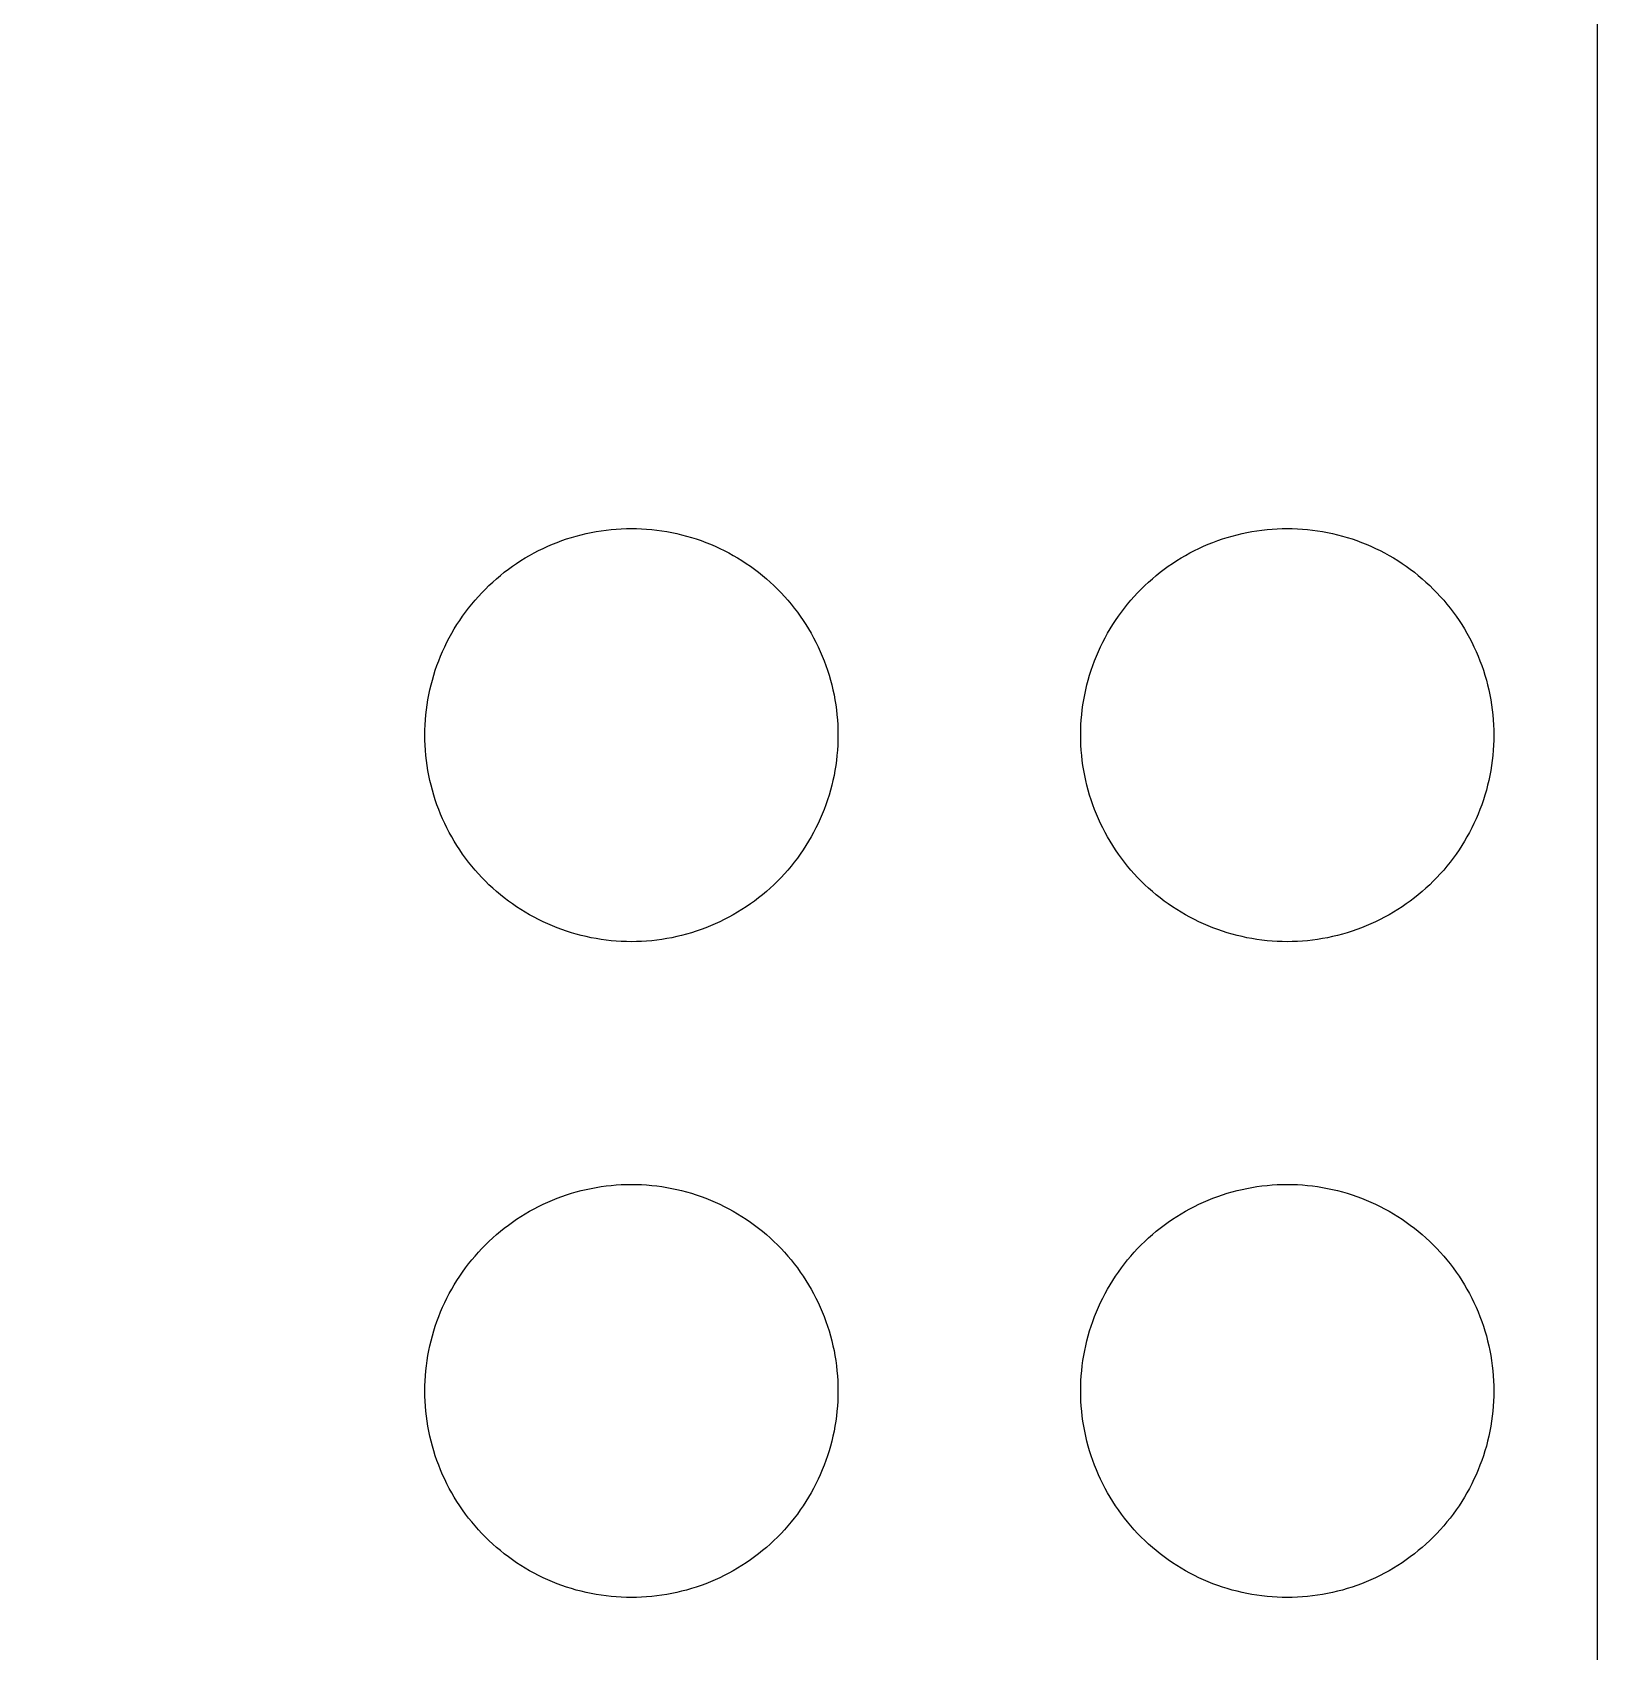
# Model space of a CAD drawing. Extents: x 50 to 110, y 44 to 173.
# Drawn here: x 80.09 to 110.4, y 103.41 to 134.77 of the extents above; entities that cross this region are included whole.
import ezdxf

# ---------------------------------------------------------------- set-up
doc = ezdxf.new("R2010")
doc.units = 0

msp = doc.modelspace()

# ---------------------------------------------------------------- linework, layer by layer
at = {"color": 34, "true_color": 0x008000}
for points in [[(49.784, 44.118022, 0), (110.403894, 44.118022, 0), (110.403894, 172.617892, 0), (49.784, 172.617892, 0), (49.784, 44.118022, 0)], [(87.694008, 121.158, 0), (87.695278, 121.256044, 0), (87.698834, 121.354342, 0), (87.70493, 121.452132, 0), (87.713312, 121.550176, 0), (87.72398, 121.647712, 0), (87.737188, 121.744994, 0), (87.752936, 121.841768, 0), (87.77097, 121.938288, 0), (87.79129, 122.0343, 0), (87.813896, 122.129804, 0), (87.838788, 122.2248, 0), (87.86622, 122.319034, 0), (87.895938, 122.41276, 0), (87.927942, 122.50547, 0), (87.961978, 122.597672, 0), (87.998554, 122.688604, 0), (88.037162, 122.779028, 0), (88.078056, 122.868182, 0), (88.121236, 122.95632, 0), (88.166448, 123.043696, 0), (88.213692, 123.129548, 0), (88.262968, 123.214384, 0), (88.31453, 123.29795, 0), (88.368124, 123.380246, 0), (88.42375, 123.461272, 0), (88.481154, 123.540774, 0), (88.54059, 123.619006, 0), (88.602058, 123.69546, 0), (88.66505, 123.770644, 0), (88.730328, 123.844304, 0), (88.79713, 123.916186, 0), (88.865456, 123.986544, 0), (88.935814, 124.05487, 0), (89.007696, 124.121672, 0), (89.081356, 124.18695, 0), (89.15654, 124.249942, 0), (89.232994, 124.31141, 0), (89.311226, 124.370846, 0), (89.390728, 124.42825, 0), (89.471754, 124.483876, 0), (89.55405, 124.53747, 0), (89.637616, 124.589032, 0), (89.722452, 124.638308, 0), (89.808304, 124.685552, 0), (89.89568, 124.730764, 0), (89.983818, 124.773944, 0), (90.072972, 124.814838, 0), (90.163396, 124.853446, 0), (90.254328, 124.890022, 0), (90.34653, 124.924058, 0), (90.43924, 124.956062, 0), (90.532966, 124.98578, 0), (90.6272, 125.013212, 0), (90.722196, 125.038104, 0), (90.8177, 125.06071, 0), (90.913712, 125.08103, 0), (91.010232, 125.099064, 0), (91.107006, 125.114812, 0), (91.204288, 125.12802, 0), (91.301824, 125.138688, 0), (91.399868, 125.14707, 0), (91.497658, 125.153166, 0), (91.595956, 125.156722, 0), (91.694, 125.157992, 0), (91.792044, 125.156722, 0), (91.890342, 125.153166, 0), (91.988132, 125.14707, 0), (92.086176, 125.138688, 0), (92.183712, 125.12802, 0), (92.280994, 125.114812, 0), (92.377768, 125.099064, 0), (92.474288, 125.08103, 0), (92.5703, 125.06071, 0), (92.665804, 125.038104, 0), (92.7608, 125.013212, 0), (92.855034, 124.98578, 0), (92.94876, 124.956062, 0), (93.04147, 124.924058, 0), (93.133672, 124.890022, 0), (93.224604, 124.853446, 0), (93.315028, 124.814838, 0), (93.404182, 124.773944, 0), (93.49232, 124.730764, 0), (93.579696, 124.685552, 0), (93.665548, 124.638308, 0), (93.750384, 124.589032, 0), (93.83395, 124.53747, 0), (93.916246, 124.483876, 0), (93.997272, 124.42825, 0), (94.076774, 124.370846, 0), (94.155006, 124.31141, 0), (94.23146, 124.249942, 0), (94.306644, 124.18695, 0), (94.380304, 124.121672, 0), (94.452186, 124.05487, 0), (94.522544, 123.986544, 0), (94.59087, 123.916186, 0), (94.657672, 123.844304, 0), (94.72295, 123.770644, 0), (94.785942, 123.69546, 0), (94.84741, 123.619006, 0), (94.906846, 123.540774, 0), (94.96425, 123.461272, 0), (95.019876, 123.380246, 0), (95.07347, 123.29795, 0), (95.125032, 123.214384, 0), (95.174308, 123.129548, 0), (95.221552, 123.043696, 0), (95.266764, 122.95632, 0), (95.309944, 122.868182, 0), (95.350838, 122.779028, 0), (95.389446, 122.688604, 0), (95.426022, 122.597672, 0), (95.460058, 122.50547, 0), (95.492062, 122.41276, 0), (95.52178, 122.319034, 0), (95.549212, 122.2248, 0), (95.574104, 122.129804, 0), (95.59671, 122.0343, 0), (95.61703, 121.938288, 0), (95.635064, 121.841768, 0), (95.650812, 121.744994, 0), (95.66402, 121.647712, 0), (95.674688, 121.550176, 0), (95.68307, 121.452132, 0), (95.689166, 121.354342, 0), (95.692722, 121.256044, 0), (95.693992, 121.158, 0), (95.692722, 121.059956, 0), (95.689166, 120.961658, 0), (95.68307, 120.863868, 0), (95.674688, 120.765824, 0), (95.66402, 120.668288, 0), (95.650812, 120.571006, 0), (95.635064, 120.474232, 0), (95.61703, 120.377712, 0), (95.59671, 120.2817, 0), (95.574104, 120.186196, 0), (95.549212, 120.0912, 0), (95.52178, 119.996966, 0), (95.492062, 119.90324, 0), (95.460058, 119.81053, 0), (95.426022, 119.718328, 0), (95.389446, 119.627396, 0), (95.350838, 119.536972, 0), (95.309944, 119.447818, 0), (95.266764, 119.35968, 0), (95.221552, 119.272304, 0), (95.174308, 119.186452, 0), (95.125032, 119.101616, 0), (95.07347, 119.01805, 0), (95.019876, 118.935754, 0), (94.96425, 118.854728, 0), (94.906846, 118.775226, 0), (94.84741, 118.696994, 0), (94.785942, 118.62054, 0), (94.72295, 118.545356, 0), (94.657672, 118.471696, 0), (94.59087, 118.399814, 0), (94.522544, 118.329456, 0), (94.452186, 118.26113, 0), (94.380304, 118.194328, 0), (94.306644, 118.12905, 0), (94.23146, 118.066058, 0), (94.155006, 118.00459, 0), (94.076774, 117.945154, 0), (93.997272, 117.88775, 0), (93.916246, 117.832124, 0), (93.83395, 117.77853, 0), (93.750384, 117.726968, 0), (93.665548, 117.677692, 0), (93.579696, 117.630448, 0), (93.49232, 117.585236, 0), (93.404182, 117.542056, 0), (93.315028, 117.501162, 0), (93.224604, 117.462554, 0), (93.133672, 117.425978, 0), (93.04147, 117.391942, 0), (92.94876, 117.359938, 0), (92.855034, 117.33022, 0), (92.7608, 117.302788, 0), (92.665804, 117.277896, 0), (92.5703, 117.25529, 0), (92.474288, 117.23497, 0), (92.377768, 117.216936, 0), (92.280994, 117.201188, 0), (92.183712, 117.18798, 0), (92.086176, 117.177312, 0), (91.988132, 117.16893, 0), (91.890342, 117.162834, 0), (91.792044, 117.159278, 0), (91.694, 117.158008, 0), (91.595956, 117.159278, 0), (91.497658, 117.162834, 0), (91.399868, 117.16893, 0), (91.301824, 117.177312, 0), (91.204288, 117.18798, 0), (91.107006, 117.201188, 0), (91.010232, 117.216936, 0), (90.913712, 117.23497, 0), (90.8177, 117.25529, 0), (90.722196, 117.277896, 0), (90.6272, 117.302788, 0), (90.532966, 117.33022, 0), (90.43924, 117.359938, 0), (90.34653, 117.391942, 0), (90.254328, 117.425978, 0), (90.163396, 117.462554, 0), (90.072972, 117.501162, 0), (89.983818, 117.542056, 0), (89.89568, 117.585236, 0), (89.808304, 117.630448, 0), (89.722452, 117.677692, 0), (89.637616, 117.726968, 0), (89.55405, 117.77853, 0), (89.471754, 117.832124, 0), (89.390728, 117.88775, 0), (89.311226, 117.945154, 0), (89.232994, 118.00459, 0), (89.15654, 118.066058, 0), (89.081356, 118.12905, 0), (89.007696, 118.194328, 0), (88.935814, 118.26113, 0), (88.865456, 118.329456, 0), (88.79713, 118.399814, 0), (88.730328, 118.471696, 0), (88.66505, 118.545356, 0), (88.602058, 118.62054, 0), (88.54059, 118.696994, 0), (88.481154, 118.775226, 0), (88.42375, 118.854728, 0), (88.368124, 118.935754, 0), (88.31453, 119.01805, 0), (88.262968, 119.101616, 0), (88.213692, 119.186452, 0), (88.166448, 119.272304, 0), (88.121236, 119.35968, 0), (88.078056, 119.447818, 0), (88.037162, 119.536972, 0), (87.998554, 119.627396, 0), (87.961978, 119.718328, 0), (87.927942, 119.81053, 0), (87.895938, 119.90324, 0), (87.86622, 119.996966, 0), (87.838788, 120.0912, 0), (87.813896, 120.186196, 0), (87.79129, 120.2817, 0), (87.77097, 120.377712, 0), (87.752936, 120.474232, 0), (87.737188, 120.571006, 0), (87.72398, 120.668288, 0), (87.713312, 120.765824, 0), (87.70493, 120.863868, 0), (87.698834, 120.961658, 0), (87.695278, 121.059956, 0), (87.694008, 121.158, 0)], [(100.394008, 121.158, 0), (100.395278, 121.256044, 0), (100.398834, 121.354342, 0), (100.40493, 121.452132, 0), (100.413312, 121.550176, 0), (100.42398, 121.647712, 0), (100.437188, 121.744994, 0), (100.452936, 121.841768, 0), (100.47097, 121.938288, 0), (100.49129, 122.0343, 0), (100.513896, 122.129804, 0), (100.538788, 122.2248, 0), (100.56622, 122.319034, 0), (100.595938, 122.41276, 0), (100.627942, 122.50547, 0), (100.661978, 122.597672, 0), (100.698554, 122.688604, 0), (100.737162, 122.779028, 0), (100.778056, 122.868182, 0), (100.821236, 122.95632, 0), (100.866448, 123.043696, 0), (100.913692, 123.129548, 0), (100.962968, 123.214384, 0), (101.01453, 123.29795, 0), (101.068124, 123.380246, 0), (101.12375, 123.461272, 0), (101.181154, 123.540774, 0), (101.24059, 123.619006, 0), (101.302058, 123.69546, 0), (101.36505, 123.770644, 0), (101.430328, 123.844304, 0), (101.49713, 123.916186, 0), (101.565456, 123.986544, 0), (101.635814, 124.05487, 0), (101.707696, 124.121672, 0), (101.781356, 124.18695, 0), (101.85654, 124.249942, 0), (101.932994, 124.31141, 0), (102.011226, 124.370846, 0), (102.090728, 124.42825, 0), (102.171754, 124.483876, 0), (102.25405, 124.53747, 0), (102.337616, 124.589032, 0), (102.422452, 124.638308, 0), (102.508304, 124.685552, 0), (102.59568, 124.730764, 0), (102.683818, 124.773944, 0), (102.772972, 124.814838, 0), (102.863396, 124.853446, 0), (102.954328, 124.890022, 0), (103.04653, 124.924058, 0), (103.13924, 124.956062, 0), (103.232966, 124.98578, 0), (103.3272, 125.013212, 0), (103.422196, 125.038104, 0), (103.5177, 125.06071, 0), (103.613712, 125.08103, 0), (103.710232, 125.099064, 0), (103.807006, 125.114812, 0), (103.904288, 125.12802, 0), (104.001824, 125.138688, 0), (104.099868, 125.14707, 0), (104.197658, 125.153166, 0), (104.295956, 125.156722, 0), (104.394, 125.157992, 0), (104.492044, 125.156722, 0), (104.590342, 125.153166, 0), (104.688132, 125.14707, 0), (104.786176, 125.138688, 0), (104.883712, 125.12802, 0), (104.980994, 125.114812, 0), (105.077768, 125.099064, 0), (105.174288, 125.08103, 0), (105.2703, 125.06071, 0), (105.365804, 125.038104, 0), (105.4608, 125.013212, 0), (105.555034, 124.98578, 0), (105.64876, 124.956062, 0), (105.74147, 124.924058, 0), (105.833672, 124.890022, 0), (105.924604, 124.853446, 0), (106.015028, 124.814838, 0), (106.104182, 124.773944, 0), (106.19232, 124.730764, 0), (106.279696, 124.685552, 0), (106.365548, 124.638308, 0), (106.450384, 124.589032, 0), (106.53395, 124.53747, 0), (106.616246, 124.483876, 0), (106.697272, 124.42825, 0), (106.776774, 124.370846, 0), (106.855006, 124.31141, 0), (106.93146, 124.249942, 0), (107.006644, 124.18695, 0), (107.080304, 124.121672, 0), (107.152186, 124.05487, 0), (107.222544, 123.986544, 0), (107.29087, 123.916186, 0), (107.357672, 123.844304, 0), (107.42295, 123.770644, 0), (107.485942, 123.69546, 0), (107.54741, 123.619006, 0), (107.606846, 123.540774, 0), (107.66425, 123.461272, 0), (107.719876, 123.380246, 0), (107.77347, 123.29795, 0), (107.825032, 123.214384, 0), (107.874308, 123.129548, 0), (107.921552, 123.043696, 0), (107.966764, 122.95632, 0), (108.009944, 122.868182, 0), (108.050838, 122.779028, 0), (108.089446, 122.688604, 0), (108.126022, 122.597672, 0), (108.160058, 122.50547, 0), (108.192062, 122.41276, 0), (108.22178, 122.319034, 0), (108.249212, 122.2248, 0), (108.274104, 122.129804, 0), (108.29671, 122.0343, 0), (108.31703, 121.938288, 0), (108.335064, 121.841768, 0), (108.350812, 121.744994, 0), (108.36402, 121.647712, 0), (108.374688, 121.550176, 0), (108.38307, 121.452132, 0), (108.389166, 121.354342, 0), (108.392722, 121.256044, 0), (108.393992, 121.158, 0), (108.392722, 121.059956, 0), (108.389166, 120.961658, 0), (108.38307, 120.863868, 0), (108.374688, 120.765824, 0), (108.36402, 120.668288, 0), (108.350812, 120.571006, 0), (108.335064, 120.474232, 0), (108.31703, 120.377712, 0), (108.29671, 120.2817, 0), (108.274104, 120.186196, 0), (108.249212, 120.0912, 0), (108.22178, 119.996966, 0), (108.192062, 119.90324, 0), (108.160058, 119.81053, 0), (108.126022, 119.718328, 0), (108.089446, 119.627396, 0), (108.050838, 119.536972, 0), (108.009944, 119.447818, 0), (107.966764, 119.35968, 0), (107.921552, 119.272304, 0), (107.874308, 119.186452, 0), (107.825032, 119.101616, 0), (107.77347, 119.01805, 0), (107.719876, 118.935754, 0), (107.66425, 118.854728, 0), (107.606846, 118.775226, 0), (107.54741, 118.696994, 0), (107.485942, 118.62054, 0), (107.42295, 118.545356, 0), (107.357672, 118.471696, 0), (107.29087, 118.399814, 0), (107.222544, 118.329456, 0), (107.152186, 118.26113, 0), (107.080304, 118.194328, 0), (107.006644, 118.12905, 0), (106.93146, 118.066058, 0), (106.855006, 118.00459, 0), (106.776774, 117.945154, 0), (106.697272, 117.88775, 0), (106.616246, 117.832124, 0), (106.53395, 117.77853, 0), (106.450384, 117.726968, 0), (106.365548, 117.677692, 0), (106.279696, 117.630448, 0), (106.19232, 117.585236, 0), (106.104182, 117.542056, 0), (106.015028, 117.501162, 0), (105.924604, 117.462554, 0), (105.833672, 117.425978, 0), (105.74147, 117.391942, 0), (105.64876, 117.359938, 0), (105.555034, 117.33022, 0), (105.4608, 117.302788, 0), (105.365804, 117.277896, 0), (105.2703, 117.25529, 0), (105.174288, 117.23497, 0), (105.077768, 117.216936, 0), (104.980994, 117.201188, 0), (104.883712, 117.18798, 0), (104.786176, 117.177312, 0), (104.688132, 117.16893, 0), (104.590342, 117.162834, 0), (104.492044, 117.159278, 0), (104.394, 117.158008, 0), (104.295956, 117.159278, 0), (104.197658, 117.162834, 0), (104.099868, 117.16893, 0), (104.001824, 117.177312, 0), (103.904288, 117.18798, 0), (103.807006, 117.201188, 0), (103.710232, 117.216936, 0), (103.613712, 117.23497, 0), (103.5177, 117.25529, 0), (103.422196, 117.277896, 0), (103.3272, 117.302788, 0), (103.232966, 117.33022, 0), (103.13924, 117.359938, 0), (103.04653, 117.391942, 0), (102.954328, 117.425978, 0), (102.863396, 117.462554, 0), (102.772972, 117.501162, 0), (102.683818, 117.542056, 0), (102.59568, 117.585236, 0), (102.508304, 117.630448, 0), (102.422452, 117.677692, 0), (102.337616, 117.726968, 0), (102.25405, 117.77853, 0), (102.171754, 117.832124, 0), (102.090728, 117.88775, 0), (102.011226, 117.945154, 0), (101.932994, 118.00459, 0), (101.85654, 118.066058, 0), (101.781356, 118.12905, 0), (101.707696, 118.194328, 0), (101.635814, 118.26113, 0), (101.565456, 118.329456, 0), (101.49713, 118.399814, 0), (101.430328, 118.471696, 0), (101.36505, 118.545356, 0), (101.302058, 118.62054, 0), (101.24059, 118.696994, 0), (101.181154, 118.775226, 0), (101.12375, 118.854728, 0), (101.068124, 118.935754, 0), (101.01453, 119.01805, 0), (100.962968, 119.101616, 0), (100.913692, 119.186452, 0), (100.866448, 119.272304, 0), (100.821236, 119.35968, 0), (100.778056, 119.447818, 0), (100.737162, 119.536972, 0), (100.698554, 119.627396, 0), (100.661978, 119.718328, 0), (100.627942, 119.81053, 0), (100.595938, 119.90324, 0), (100.56622, 119.996966, 0), (100.538788, 120.0912, 0), (100.513896, 120.186196, 0), (100.49129, 120.2817, 0), (100.47097, 120.377712, 0), (100.452936, 120.474232, 0), (100.437188, 120.571006, 0), (100.42398, 120.668288, 0), (100.413312, 120.765824, 0), (100.40493, 120.863868, 0), (100.398834, 120.961658, 0), (100.395278, 121.059956, 0), (100.394008, 121.158, 0)], [(87.694008, 108.458, 0), (87.695278, 108.556044, 0), (87.698834, 108.654342, 0), (87.70493, 108.752132, 0), (87.713312, 108.850176, 0), (87.72398, 108.947712, 0), (87.737188, 109.044994, 0), (87.752936, 109.141768, 0), (87.77097, 109.238288, 0), (87.79129, 109.3343, 0), (87.813896, 109.429804, 0), (87.838788, 109.5248, 0), (87.86622, 109.619034, 0), (87.895938, 109.71276, 0), (87.927942, 109.80547, 0), (87.961978, 109.897672, 0), (87.998554, 109.988604, 0), (88.037162, 110.079028, 0), (88.078056, 110.168182, 0), (88.121236, 110.25632, 0), (88.166448, 110.343696, 0), (88.213692, 110.429548, 0), (88.262968, 110.514384, 0), (88.31453, 110.59795, 0), (88.368124, 110.680246, 0), (88.42375, 110.761272, 0), (88.481154, 110.840774, 0), (88.54059, 110.919006, 0), (88.602058, 110.99546, 0), (88.66505, 111.070644, 0), (88.730328, 111.144304, 0), (88.79713, 111.216186, 0), (88.865456, 111.286544, 0), (88.935814, 111.35487, 0), (89.007696, 111.421672, 0), (89.081356, 111.48695, 0), (89.15654, 111.549942, 0), (89.232994, 111.61141, 0), (89.311226, 111.670846, 0), (89.390728, 111.72825, 0), (89.471754, 111.783876, 0), (89.55405, 111.83747, 0), (89.637616, 111.889032, 0), (89.722452, 111.938308, 0), (89.808304, 111.985552, 0), (89.89568, 112.030764, 0), (89.983818, 112.073944, 0), (90.072972, 112.114838, 0), (90.163396, 112.153446, 0), (90.254328, 112.190022, 0), (90.34653, 112.224058, 0), (90.43924, 112.256062, 0), (90.532966, 112.28578, 0), (90.6272, 112.313212, 0), (90.722196, 112.338104, 0), (90.8177, 112.36071, 0), (90.913712, 112.38103, 0), (91.010232, 112.399064, 0), (91.107006, 112.414812, 0), (91.204288, 112.42802, 0), (91.301824, 112.438688, 0), (91.399868, 112.44707, 0), (91.497658, 112.453166, 0), (91.595956, 112.456722, 0), (91.694, 112.457992, 0), (91.792044, 112.456722, 0), (91.890342, 112.453166, 0), (91.988132, 112.44707, 0), (92.086176, 112.438688, 0), (92.183712, 112.42802, 0), (92.280994, 112.414812, 0), (92.377768, 112.399064, 0), (92.474288, 112.38103, 0), (92.5703, 112.36071, 0), (92.665804, 112.338104, 0), (92.7608, 112.313212, 0), (92.855034, 112.28578, 0), (92.94876, 112.256062, 0), (93.04147, 112.224058, 0), (93.133672, 112.190022, 0), (93.224604, 112.153446, 0), (93.315028, 112.114838, 0), (93.404182, 112.073944, 0), (93.49232, 112.030764, 0), (93.579696, 111.985552, 0), (93.665548, 111.938308, 0), (93.750384, 111.889032, 0), (93.83395, 111.83747, 0), (93.916246, 111.783876, 0), (93.997272, 111.72825, 0), (94.076774, 111.670846, 0), (94.155006, 111.61141, 0), (94.23146, 111.549942, 0), (94.306644, 111.48695, 0), (94.380304, 111.421672, 0), (94.452186, 111.35487, 0), (94.522544, 111.286544, 0), (94.59087, 111.216186, 0), (94.657672, 111.144304, 0), (94.72295, 111.070644, 0), (94.785942, 110.99546, 0), (94.84741, 110.919006, 0), (94.906846, 110.840774, 0), (94.96425, 110.761272, 0), (95.019876, 110.680246, 0), (95.07347, 110.59795, 0), (95.125032, 110.514384, 0), (95.174308, 110.429548, 0), (95.221552, 110.343696, 0), (95.266764, 110.25632, 0), (95.309944, 110.168182, 0), (95.350838, 110.079028, 0), (95.389446, 109.988604, 0), (95.426022, 109.897672, 0), (95.460058, 109.80547, 0), (95.492062, 109.71276, 0), (95.52178, 109.619034, 0), (95.549212, 109.5248, 0), (95.574104, 109.429804, 0), (95.59671, 109.3343, 0), (95.61703, 109.238288, 0), (95.635064, 109.141768, 0), (95.650812, 109.044994, 0), (95.66402, 108.947712, 0), (95.674688, 108.850176, 0), (95.68307, 108.752132, 0), (95.689166, 108.654342, 0), (95.692722, 108.556044, 0), (95.693992, 108.458, 0), (95.692722, 108.359956, 0), (95.689166, 108.261658, 0), (95.68307, 108.163868, 0), (95.674688, 108.065824, 0), (95.66402, 107.968288, 0), (95.650812, 107.871006, 0), (95.635064, 107.774232, 0), (95.61703, 107.677712, 0), (95.59671, 107.5817, 0), (95.574104, 107.486196, 0), (95.549212, 107.3912, 0), (95.52178, 107.296966, 0), (95.492062, 107.20324, 0), (95.460058, 107.11053, 0), (95.426022, 107.018328, 0), (95.389446, 106.927396, 0), (95.350838, 106.836972, 0), (95.309944, 106.747818, 0), (95.266764, 106.65968, 0), (95.221552, 106.572304, 0), (95.174308, 106.486452, 0), (95.125032, 106.401616, 0), (95.07347, 106.31805, 0), (95.019876, 106.235754, 0), (94.96425, 106.154728, 0), (94.906846, 106.075226, 0), (94.84741, 105.996994, 0), (94.785942, 105.92054, 0), (94.72295, 105.845356, 0), (94.657672, 105.771696, 0), (94.59087, 105.699814, 0), (94.522544, 105.629456, 0), (94.452186, 105.56113, 0), (94.380304, 105.494328, 0), (94.306644, 105.42905, 0), (94.23146, 105.366058, 0), (94.155006, 105.30459, 0), (94.076774, 105.245154, 0), (93.997272, 105.18775, 0), (93.916246, 105.132124, 0), (93.83395, 105.07853, 0), (93.750384, 105.026968, 0), (93.665548, 104.977692, 0), (93.579696, 104.930448, 0), (93.49232, 104.885236, 0), (93.404182, 104.842056, 0), (93.315028, 104.801162, 0), (93.224604, 104.762554, 0), (93.133672, 104.725978, 0), (93.04147, 104.691942, 0), (92.94876, 104.659938, 0), (92.855034, 104.63022, 0), (92.7608, 104.602788, 0), (92.665804, 104.577896, 0), (92.5703, 104.55529, 0), (92.474288, 104.53497, 0), (92.377768, 104.516936, 0), (92.280994, 104.501188, 0), (92.183712, 104.48798, 0), (92.086176, 104.477312, 0), (91.988132, 104.46893, 0), (91.890342, 104.462834, 0), (91.792044, 104.459278, 0), (91.694, 104.458008, 0), (91.595956, 104.459278, 0), (91.497658, 104.462834, 0), (91.399868, 104.46893, 0), (91.301824, 104.477312, 0), (91.204288, 104.48798, 0), (91.107006, 104.501188, 0), (91.010232, 104.516936, 0), (90.913712, 104.53497, 0), (90.8177, 104.55529, 0), (90.722196, 104.577896, 0), (90.6272, 104.602788, 0), (90.532966, 104.63022, 0), (90.43924, 104.659938, 0), (90.34653, 104.691942, 0), (90.254328, 104.725978, 0), (90.163396, 104.762554, 0), (90.072972, 104.801162, 0), (89.983818, 104.842056, 0), (89.89568, 104.885236, 0), (89.808304, 104.930448, 0), (89.722452, 104.977692, 0), (89.637616, 105.026968, 0), (89.55405, 105.07853, 0), (89.471754, 105.132124, 0), (89.390728, 105.18775, 0), (89.311226, 105.245154, 0), (89.232994, 105.30459, 0), (89.15654, 105.366058, 0), (89.081356, 105.42905, 0), (89.007696, 105.494328, 0), (88.935814, 105.56113, 0), (88.865456, 105.629456, 0), (88.79713, 105.699814, 0), (88.730328, 105.771696, 0), (88.66505, 105.845356, 0), (88.602058, 105.92054, 0), (88.54059, 105.996994, 0), (88.481154, 106.075226, 0), (88.42375, 106.154728, 0), (88.368124, 106.235754, 0), (88.31453, 106.31805, 0), (88.262968, 106.401616, 0), (88.213692, 106.486452, 0), (88.166448, 106.572304, 0), (88.121236, 106.65968, 0), (88.078056, 106.747818, 0), (88.037162, 106.836972, 0), (87.998554, 106.927396, 0), (87.961978, 107.018328, 0), (87.927942, 107.11053, 0), (87.895938, 107.20324, 0), (87.86622, 107.296966, 0), (87.838788, 107.3912, 0), (87.813896, 107.486196, 0), (87.79129, 107.5817, 0), (87.77097, 107.677712, 0), (87.752936, 107.774232, 0), (87.737188, 107.871006, 0), (87.72398, 107.968288, 0), (87.713312, 108.065824, 0), (87.70493, 108.163868, 0), (87.698834, 108.261658, 0), (87.695278, 108.359956, 0), (87.694008, 108.458, 0)], [(100.394008, 108.458, 0), (100.395278, 108.556044, 0), (100.398834, 108.654342, 0), (100.40493, 108.752132, 0), (100.413312, 108.850176, 0), (100.42398, 108.947712, 0), (100.437188, 109.044994, 0), (100.452936, 109.141768, 0), (100.47097, 109.238288, 0), (100.49129, 109.3343, 0), (100.513896, 109.429804, 0), (100.538788, 109.5248, 0), (100.56622, 109.619034, 0), (100.595938, 109.71276, 0), (100.627942, 109.80547, 0), (100.661978, 109.897672, 0), (100.698554, 109.988604, 0), (100.737162, 110.079028, 0), (100.778056, 110.168182, 0), (100.821236, 110.25632, 0), (100.866448, 110.343696, 0), (100.913692, 110.429548, 0), (100.962968, 110.514384, 0), (101.01453, 110.59795, 0), (101.068124, 110.680246, 0), (101.12375, 110.761272, 0), (101.181154, 110.840774, 0), (101.24059, 110.919006, 0), (101.302058, 110.99546, 0), (101.36505, 111.070644, 0), (101.430328, 111.144304, 0), (101.49713, 111.216186, 0), (101.565456, 111.286544, 0), (101.635814, 111.35487, 0), (101.707696, 111.421672, 0), (101.781356, 111.48695, 0), (101.85654, 111.549942, 0), (101.932994, 111.61141, 0), (102.011226, 111.670846, 0), (102.090728, 111.72825, 0), (102.171754, 111.783876, 0), (102.25405, 111.83747, 0), (102.337616, 111.889032, 0), (102.422452, 111.938308, 0), (102.508304, 111.985552, 0), (102.59568, 112.030764, 0), (102.683818, 112.073944, 0), (102.772972, 112.114838, 0), (102.863396, 112.153446, 0), (102.954328, 112.190022, 0), (103.04653, 112.224058, 0), (103.13924, 112.256062, 0), (103.232966, 112.28578, 0), (103.3272, 112.313212, 0), (103.422196, 112.338104, 0), (103.5177, 112.36071, 0), (103.613712, 112.38103, 0), (103.710232, 112.399064, 0), (103.807006, 112.414812, 0), (103.904288, 112.42802, 0), (104.001824, 112.438688, 0), (104.099868, 112.44707, 0), (104.197658, 112.453166, 0), (104.295956, 112.456722, 0), (104.394, 112.457992, 0), (104.492044, 112.456722, 0), (104.590342, 112.453166, 0), (104.688132, 112.44707, 0), (104.786176, 112.438688, 0), (104.883712, 112.42802, 0), (104.980994, 112.414812, 0), (105.077768, 112.399064, 0), (105.174288, 112.38103, 0), (105.2703, 112.36071, 0), (105.365804, 112.338104, 0), (105.4608, 112.313212, 0), (105.555034, 112.28578, 0), (105.64876, 112.256062, 0), (105.74147, 112.224058, 0), (105.833672, 112.190022, 0), (105.924604, 112.153446, 0), (106.015028, 112.114838, 0), (106.104182, 112.073944, 0), (106.19232, 112.030764, 0), (106.279696, 111.985552, 0), (106.365548, 111.938308, 0), (106.450384, 111.889032, 0), (106.53395, 111.83747, 0), (106.616246, 111.783876, 0), (106.697272, 111.72825, 0), (106.776774, 111.670846, 0), (106.855006, 111.61141, 0), (106.93146, 111.549942, 0), (107.006644, 111.48695, 0), (107.080304, 111.421672, 0), (107.152186, 111.35487, 0), (107.222544, 111.286544, 0), (107.29087, 111.216186, 0), (107.357672, 111.144304, 0), (107.42295, 111.070644, 0), (107.485942, 110.99546, 0), (107.54741, 110.919006, 0), (107.606846, 110.840774, 0), (107.66425, 110.761272, 0), (107.719876, 110.680246, 0), (107.77347, 110.59795, 0), (107.825032, 110.514384, 0), (107.874308, 110.429548, 0), (107.921552, 110.343696, 0), (107.966764, 110.25632, 0), (108.009944, 110.168182, 0), (108.050838, 110.079028, 0), (108.089446, 109.988604, 0), (108.126022, 109.897672, 0), (108.160058, 109.80547, 0), (108.192062, 109.71276, 0), (108.22178, 109.619034, 0), (108.249212, 109.5248, 0), (108.274104, 109.429804, 0), (108.29671, 109.3343, 0), (108.31703, 109.238288, 0), (108.335064, 109.141768, 0), (108.350812, 109.044994, 0), (108.36402, 108.947712, 0), (108.374688, 108.850176, 0), (108.38307, 108.752132, 0), (108.389166, 108.654342, 0), (108.392722, 108.556044, 0), (108.393992, 108.458, 0), (108.392722, 108.359956, 0), (108.389166, 108.261658, 0), (108.38307, 108.163868, 0), (108.374688, 108.065824, 0), (108.36402, 107.968288, 0), (108.350812, 107.871006, 0), (108.335064, 107.774232, 0), (108.31703, 107.677712, 0), (108.29671, 107.5817, 0), (108.274104, 107.486196, 0), (108.249212, 107.3912, 0), (108.22178, 107.296966, 0), (108.192062, 107.20324, 0), (108.160058, 107.11053, 0), (108.126022, 107.018328, 0), (108.089446, 106.927396, 0), (108.050838, 106.836972, 0), (108.009944, 106.747818, 0), (107.966764, 106.65968, 0), (107.921552, 106.572304, 0), (107.874308, 106.486452, 0), (107.825032, 106.401616, 0), (107.77347, 106.31805, 0), (107.719876, 106.235754, 0), (107.66425, 106.154728, 0), (107.606846, 106.075226, 0), (107.54741, 105.996994, 0), (107.485942, 105.92054, 0), (107.42295, 105.845356, 0), (107.357672, 105.771696, 0), (107.29087, 105.699814, 0), (107.222544, 105.629456, 0), (107.152186, 105.56113, 0), (107.080304, 105.494328, 0), (107.006644, 105.42905, 0), (106.93146, 105.366058, 0), (106.855006, 105.30459, 0), (106.776774, 105.245154, 0), (106.697272, 105.18775, 0), (106.616246, 105.132124, 0), (106.53395, 105.07853, 0), (106.450384, 105.026968, 0), (106.365548, 104.977692, 0), (106.279696, 104.930448, 0), (106.19232, 104.885236, 0), (106.104182, 104.842056, 0), (106.015028, 104.801162, 0), (105.924604, 104.762554, 0), (105.833672, 104.725978, 0), (105.74147, 104.691942, 0), (105.64876, 104.659938, 0), (105.555034, 104.63022, 0), (105.4608, 104.602788, 0), (105.365804, 104.577896, 0), (105.2703, 104.55529, 0), (105.174288, 104.53497, 0), (105.077768, 104.516936, 0), (104.980994, 104.501188, 0), (104.883712, 104.48798, 0), (104.786176, 104.477312, 0), (104.688132, 104.46893, 0), (104.590342, 104.462834, 0), (104.492044, 104.459278, 0), (104.394, 104.458008, 0), (104.295956, 104.459278, 0), (104.197658, 104.462834, 0), (104.099868, 104.46893, 0), (104.001824, 104.477312, 0), (103.904288, 104.48798, 0), (103.807006, 104.501188, 0), (103.710232, 104.516936, 0), (103.613712, 104.53497, 0), (103.5177, 104.55529, 0), (103.422196, 104.577896, 0), (103.3272, 104.602788, 0), (103.232966, 104.63022, 0), (103.13924, 104.659938, 0), (103.04653, 104.691942, 0), (102.954328, 104.725978, 0), (102.863396, 104.762554, 0), (102.772972, 104.801162, 0), (102.683818, 104.842056, 0), (102.59568, 104.885236, 0), (102.508304, 104.930448, 0), (102.422452, 104.977692, 0), (102.337616, 105.026968, 0), (102.25405, 105.07853, 0), (102.171754, 105.132124, 0), (102.090728, 105.18775, 0), (102.011226, 105.245154, 0), (101.932994, 105.30459, 0), (101.85654, 105.366058, 0), (101.781356, 105.42905, 0), (101.707696, 105.494328, 0), (101.635814, 105.56113, 0), (101.565456, 105.629456, 0), (101.49713, 105.699814, 0), (101.430328, 105.771696, 0), (101.36505, 105.845356, 0), (101.302058, 105.92054, 0), (101.24059, 105.996994, 0), (101.181154, 106.075226, 0), (101.12375, 106.154728, 0), (101.068124, 106.235754, 0), (101.01453, 106.31805, 0), (100.962968, 106.401616, 0), (100.913692, 106.486452, 0), (100.866448, 106.572304, 0), (100.821236, 106.65968, 0), (100.778056, 106.747818, 0), (100.737162, 106.836972, 0), (100.698554, 106.927396, 0), (100.661978, 107.018328, 0), (100.627942, 107.11053, 0), (100.595938, 107.20324, 0), (100.56622, 107.296966, 0), (100.538788, 107.3912, 0), (100.513896, 107.486196, 0), (100.49129, 107.5817, 0), (100.47097, 107.677712, 0), (100.452936, 107.774232, 0), (100.437188, 107.871006, 0), (100.42398, 107.968288, 0), (100.413312, 108.065824, 0), (100.40493, 108.163868, 0), (100.398834, 108.261658, 0), (100.395278, 108.359956, 0), (100.394008, 108.458, 0)]]:
    msp.add_polyline3d(points, close=True, dxfattribs=at)

doc.saveas('drawing.dxf')
